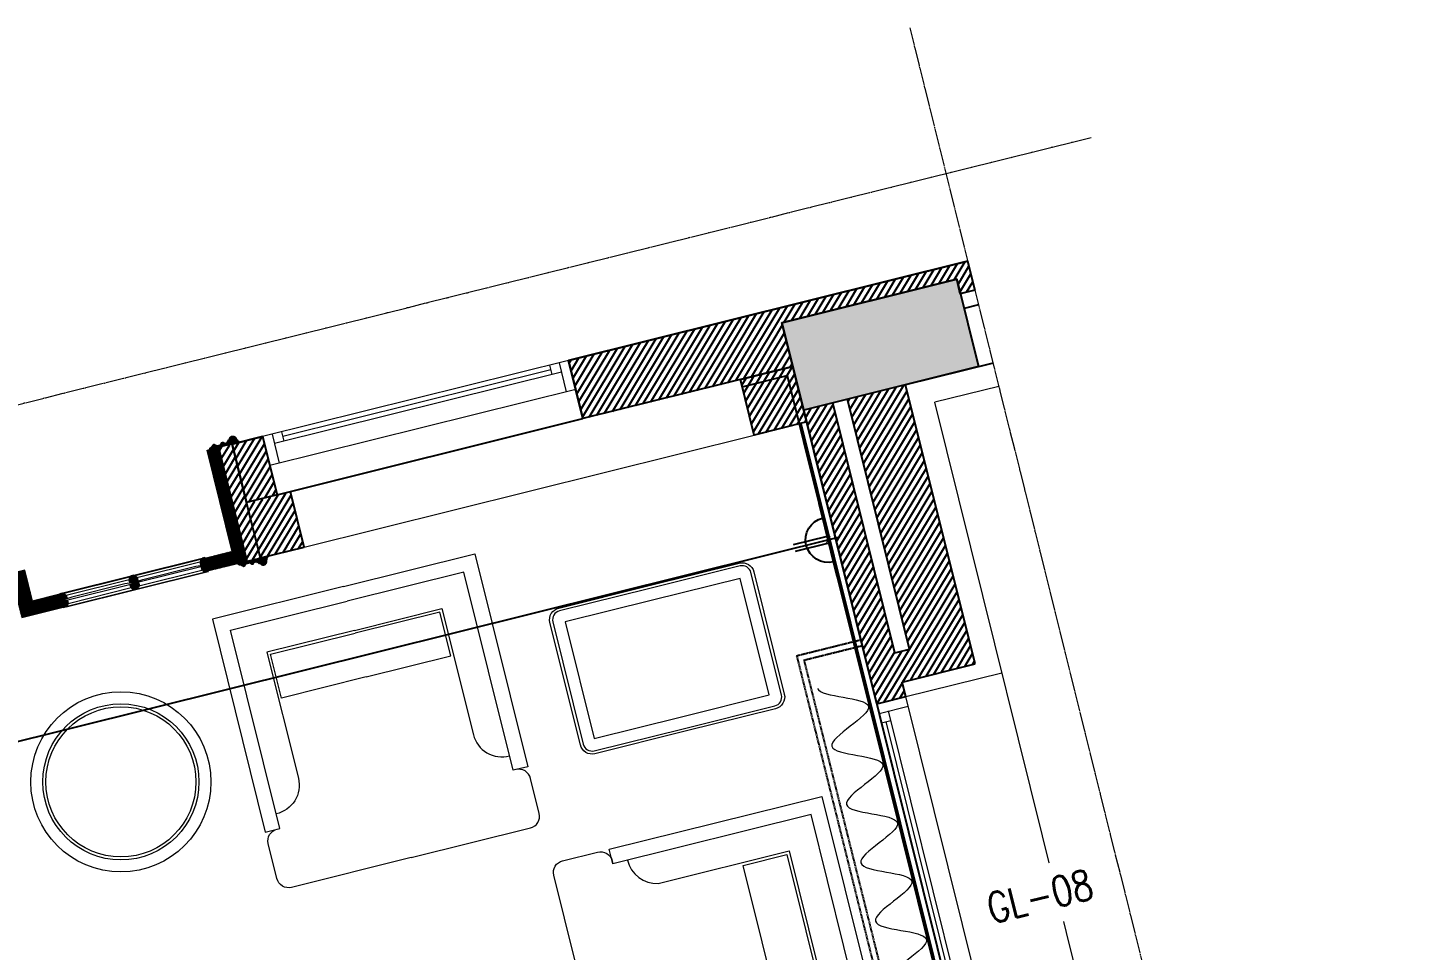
# Model space of a CAD drawing. Header units: inches. Extents: x 122939 to 389145, y 29603 to 574065.
# Drawn here: x 384149 to 388780, y 507090 to 510160 of the extents above; entities that cross this region are included whole.
import ezdxf
from ezdxf.enums import TextEntityAlignment as Align

# ---------------------------------------------------------------- set-up
doc = ezdxf.new("R2010")
doc.units = ezdxf.units.IN
doc.header["$MEASUREMENT"] = 0
doc.set_wipeout_variables(frame=1)
doc.linetypes.add('HIDDEN', pattern=[0.375, 0.25, -0.125])
doc.linetypes.add('PHANTOM-Z', pattern=[69.2, 60, -1.4, 2.5, -1.4, 2.5, -1.4])
for name, color, linetype, lineweight in [('a-cut', 30, 'PHANTOM-Z', 18), ('A-Dim-ID', 9, 'Continuous', 20), ('A-GLAZ', 134, 'Continuous', 18), ('A-GLAZ-IDEN', 3, 'Continuous', 18), ('A-WALL-TILE', 8, 'Continuous', 9), ('CQ Furniture', 190, 'Continuous', 0), ('GRC', 41, 'Continuous', 0), ('GRC Hatch', 253, 'Continuous', 0)]:
    doc.layers.add(name, color=color, linetype=linetype, lineweight=lineweight)
for name, color, linetype in [('A-DIM', 9, 'Continuous'), ('A-Plaster', 2, 'Continuous'), ('A-WALL', 7, 'Continuous'), ('column', 3, 'Continuous'), ('CQ Wall hatch_CHB', 8, 'Continuous'), ('DETAIL', 1, 'Continuous'), ('ELECTRICAL', 10, 'Continuous'), ('Layer7', 8, 'Continuous')]:
    doc.layers.add(name, color=color, linetype=linetype)
doc.styles.add('ST9', font='romans.shx', dxfattribs={"width": 0.8})
doc.styles.add('TXT2', font='romans.shx', dxfattribs={"width": 0.9})
doc.dimstyles.new('DIM-20', dxfattribs={"dimscale": 1000, "dimtxt": 0.044, "dimasz": 0.035, "dimexe": 0.022, "dimexo": 0.022, "dimgap": 0.022, "dimtad": 1, "dimdec": 0, "dimzin": 0, "dimdsep": 46, "dimtxsty": 'ST9', "dimblk1": 'ARCHTICK', "dimblk2": 'ARCHTICK', "dimsah": 1, "dimcen": 0.088, "dimdle": 0.04, "dimclrd": 256, "dimclre": 256, "dimclrt": 3, "dimadec": 0, "dimazin": 0, "dimtfac": 1, "dimtdec": 0, "dimtix": 1, "dimtofl": 0, "dimtmove": 1, "dimatfit": 3, "dimldrblk": 'CLOSED', "dimfxl": 1, "dimtolj": 1, "dimtzin": 0, "dimarcsym": 0})
pattern_1 = [(225, (-40481.279, -100842.32), (13.258252, -13.258252), [])]
pattern_2 = [(135, (-4101.4994, -5827.568), (-1.76776695, -1.76776695), [])]
pattern_3 = [(135, (-3108.8667, -5827.568), (-1.76776695, -1.76776695), [])]

# ---------------------------------------------------------------- blocks, each defined once
blk = doc.blocks.new('_ARCHTICK')
at = {"color": 0, "linetype": 'ByBlock', "const_width": 0.15}
blk.add_lwpolyline([(-0.5, -0.5), (0.5, 0.5)], dxfattribs=at)
blk = doc.blocks.new('*D145')
at = {"layer": 'A-Dim-ID', "lineweight": -2, "transparency": 16777216}
for p, q in [((379740.7, 506695.8), (386853.9, 508465.5)), ((386808.9, 508480.6), (386820.4, 508434.5)), ((379773.4, 506730.1), (379784.9, 506684.1))]:
    blk.add_line(p, q, dxfattribs=at)
at = {"layer": 'Defpoints', "color": 0, "transparency": 16777216}
for p in [(386803.6, 508501.9, 0), (386815.1, 508455.9), (379768.1, 506751.5)]:
    blk.add_point(p, dxfattribs=at)
at = {"layer": 'A-Dim-ID', "lineweight": -2, "transparency": 16777216, "xscale": 20, "yscale": 20, "zscale": 20}
for p, rotation in [((386815.1, 508455.9), 13.9714232829857), ((379779.6, 506705.4), 193.9714232829857)]:
    blk.add_blockref('_ARCHTICK', p, dxfattribs=dict(at, rotation=rotation))
at = {"layer": 'A-Dim-ID', "color": 3, "transparency": 16777216, "insert": (383287.2, 507621.4), "char_height": 40, "attachment_point": 5, "rotation": 13.9714, "style": 'ST9'}
blk.add_mtext('\\A1;7250', dxfattribs=at)
blk = doc.blocks.new('_CLOSED')
at = {"color": 0, "linetype": 'ByBlock'}
for p, q in [((-1, 0.17), (0, 0)), ((-1, 0.17), (-1, -0.17)), ((0, 0), (-1, -0.17)), ((0, 0), (-1, 0))]:
    blk.add_line(p, q, dxfattribs=at)
blk = doc.blocks.new('baker dauphine')
at = {"ltscale": 1000}
blk.add_lwpolyline([(129185, 544790), (128280, 544790), (128280, 544110), (128230, 544110), (128230, 544840), (129185, 544840), (130140, 544840), (130140, 544110), (130090, 544110), (130090, 544790)], close=True, dxfattribs=at)
for points in [[(129185, 544690), (129185, 543950, -0.414214), (129145, 543910), (128270, 543910, -0.414214), (128230, 543950), (128230, 544070, -0.414214), (128270, 544110), (128280, 544110)], [(128280, 544160, 0.361318), (128380, 544241.1), (128380, 544690), (129990, 544690), (129990, 544241.1, 0.361318), (130090, 544160)], [(129185, 544690), (129185, 543950, 0.414214), (129225, 543910), (130100, 543910, 0.414214), (130140, 543950), (130140, 544070, 0.414214), (130100, 544110), (130090, 544110)]]:
    blk.add_lwpolyline(points, format="xyb", dxfattribs=at)
for points in [[(128390, 544680), (129180, 544680), (129180, 544530), (128390, 544530), (128390, 544680)], [(129980, 544680), (129190, 544680), (129190, 544530), (129980, 544530), (129980, 544680)]]:
    blk.add_lwpolyline(points, dxfattribs=at)
blk = doc.blocks.new('side table 70x50')
at = {"ltscale": 5}
blk.add_lwpolyline([(52363.9, -65561.7), (52053.9, -65561.7, -0.414214), (52013.9, -65521.7), (52013.9, -65101.7, -0.414214), (52053.9, -65061.7), (52363.9, -65061.7), (52673.9, -65061.7, -0.414214), (52713.9, -65101.7), (52713.9, -65521.7, -0.414214), (52673.9, -65561.7)], format="xyb", close=True, dxfattribs=at)
at = {"lineweight": 0, "ltscale": 5}
blk.add_lwpolyline([(52363.9, -65551.7), (52673.9, -65551.7, 0.414214), (52703.9, -65521.7), (52703.9, -65101.7, 0.414214), (52673.9, -65071.7), (52363.9, -65071.7), (52053.9, -65071.7, 0.414214), (52023.9, -65101.7), (52023.9, -65521.7, 0.414214), (52053.9, -65551.7)], format="xyb", close=True, dxfattribs=at)
blk.add_lwpolyline([(52363.9, -65511.7), (52663.9, -65511.7), (52663.9, -65111.7), (52363.9, -65111.7), (52063.9, -65111.7), (52063.9, -65511.7)], close=True, dxfattribs=at)
blk = doc.blocks.new('baker dauphine 1 seat')
at = {"lineweight": 0, "ltscale": 1000}
for points in [[(28632.7, 14588.6), (28632.7, 14998.5, -0.414214), (28672.7, 15038.6), (28792.7, 15038.6, -0.414214), (28832.7, 14998.6), (28832.7, 14989.1)], [(29412.5, 14588.6), (29412.5, 14888.9), (28979.6, 14888.9, -0.419743), (28882.7, 14988.7)], [(28632.7, 14588.6), (28632.7, 14178.6, 0.414214), (28672.7, 14138.6), (28792.7, 14138.6, 0.414214), (28832.7, 14178.5), (28832.7, 14188.1)], [(29412.5, 14588.6), (29412.5, 14288.2), (28979.6, 14288.2, 0.419743), (28882.7, 14188.5)]]:
    blk.add_lwpolyline(points, format="xyb", dxfattribs=at)
for points in [[(29562.7, 14588.6), (29562.7, 15039.1), (28832.7, 15039.1), (28832.7, 14989.1), (29512.7, 14989.1), (29512.7, 14588.6)], [(29252.7, 14588.6), (29252.7, 14879.2), (29402.7, 14879.2)], [(29402.7, 14879), (29402.7, 14588.6)], [(29562.7, 14588.6), (29562.7, 14138.1), (28832.7, 14138.1), (28832.7, 14188.1), (29512.7, 14188.1), (29512.7, 14588.6)], [(29252.7, 14588.6), (29252.7, 14298), (29402.7, 14298)], [(29402.7, 14298.2), (29402.7, 14588.6)]]:
    blk.add_lwpolyline(points, dxfattribs=at)
blk = doc.blocks.new('furn0001')
at = {"layer": 'CQ Furniture'}
for radius in [300, 260, 250]:
    blk.add_circle((4769.5, -776.9, 0), radius, dxfattribs=at)
at = {"layer": 'CQ Furniture', "color": 1, "xscale": -0.9999999999999999, "rotation": 270.0004232829859}
blk.add_blockref('baker dauphine 1 seat', (-8942.2, -29887.8, 0), dxfattribs=at)
at = {"layer": 'CQ Furniture', "color": 1}
for name, p, rotation in [('side table 70x50', (58998.6, -66128.5, 0), 180.0004232829851), ('baker dauphine', (-537743, 127153.1, 0), 269.9673373371223)]:
    blk.add_blockref(name, p, dxfattribs=dict(at, rotation=rotation))
blk = doc.blocks.new('TAG-WIN')
at = {"color": 1}
blk.add_wipeout([(-3.341, 0), (3.341, 0), (4.504, 2.013), (3.341, 4), (-3.341, 4), (-4.496, 2)], dxfattribs=at)
at = {"color": 2, "style": 'TXT2', "width": 0.8}
blk.add_attdef('AW01', text='', height=2, dxfattribs=at).set_placement((0, 2), align=Align.MIDDLE)
blk = doc.blocks.new('A$C419e398c')
at = {"lineweight": 0}
h = blk.add_hatch(dxfattribs=at)
h.set_pattern_fill('ANSI31', color=8, scale=20)
h.set_pattern_definition([(45, (-4103.5846, -5827.568), (-1.76776695, 1.76776695), [])])
h.paths.add_polyline_path([(2917.9, 380.3), (2915.9, 380.3, -0.414214), (2907.9, 372.3), (2907.9, 370.3), (2897.9, 370.3), (2897.9, 418.3), (2907.9, 418.3), (2907.9, 391.3), (2917.9, 391.3)])
h = blk.add_hatch(dxfattribs=at)
h.set_pattern_fill('ANSI31', color=8, scale=20)
h.set_pattern_definition([(45, (-3108.8667, -5827.568), (-1.76776695, 1.76776695), [])])
edge = h.paths.add_edge_path()
edge.add_line((3142.4, 418.3), (3142.4, 391.3))
edge.add_line((3142.4, 391.3), (3132.4, 391.3))
edge.add_line((3132.4, 391.3), (3132.4, 380.3))
edge.add_line((3132.4, 380.3), (3134.4, 380.3))
edge.add_arc((3142.4, 380.3), 8, 179.9999, 269.9999)
edge.add_line((3142.4, 372.3), (3142.4, 370.3))
edge.add_line((3142.4, 370.3), (3152.4, 370.3))
edge.add_line((3152.4, 370.3), (3152.4, 372.3))
edge.add_arc((3152.4, 380.3), 8, 269.9999, 359.9999)
edge.add_line((3160.4, 380.3), (3162.4, 380.3))
edge.add_line((3162.4, 380.3), (3162.4, 391.3))
edge.add_line((3162.4, 391.3), (3152.4, 391.3))
edge.add_line((3152.4, 391.3), (3152.4, 418.3))
edge.add_line((3152.4, 418.3), (3142.4, 418.3))
h = blk.add_hatch(dxfattribs=at)
h.set_pattern_fill('ANSI31', color=8, scale=20)
h.set_pattern_definition([(45, (-3359.5162, -5827.568), (-1.76776695, 1.76776695), [])])
h.paths.add_polyline_path([(3376.7, 380.3), (3378.7, 380.3, 0.414214), (3386.7, 372.3), (3386.7, 370.3), (3396.7, 370.3), (3396.7, 418.3), (3386.7, 418.3), (3386.7, 391.3), (3376.7, 391.3)])
h = blk.add_hatch(dxfattribs=at)
h.set_pattern_fill('ANSI31', color=8, scale=20, angle=90)
h.set_pattern_definition(pattern_2)
edge = h.paths.add_edge_path()
edge.add_line((3500, 421.1), (3500, 416.3))
edge.add_line((3500, 416.3), (3600, 416.3))
edge.add_line((3600, 416.3), (3600, 420.9))
edge.add_line((3600, 420.9), (3599.9, 420.9))
edge.add_line((3599.9, 420.9), (3599.8, 420.9))
edge.add_line((3599.8, 420.9), (3599.7, 420.9))
edge.add_line((3599.7, 420.9), (3599.6, 420.9))
edge.add_line((3599.6, 420.9), (3599.5, 420.9))
edge.add_line((3599.5, 420.9), (3599.4, 420.9))
edge.add_line((3599.4, 420.9), (3599.3, 421))
edge.add_line((3599.3, 421), (3599.2, 421))
edge.add_line((3599.2, 421), (3599.1, 421))
edge.add_line((3599.1, 421), (3598.9, 421.1))
edge.add_line((3598.9, 421.1), (3598.8, 421.1))
edge.add_line((3598.8, 421.1), (3598.7, 421.2))
edge.add_line((3598.7, 421.2), (3598.6, 421.2))
edge.add_line((3598.6, 421.2), (3598.5, 421.3))
edge.add_line((3598.5, 421.3), (3598.4, 421.3))
edge.add_line((3598.4, 421.3), (3598.3, 421.4))
edge.add_line((3598.3, 421.4), (3598.2, 421.4))
edge.add_line((3598.2, 421.4), (3598.1, 421.5))
edge.add_line((3598.1, 421.5), (3598.1, 421.6))
edge.add_line((3598.1, 421.6), (3598, 421.7))
edge.add_line((3598, 421.7), (3597.9, 421.7))
edge.add_line((3597.9, 421.7), (3597.8, 421.8))
edge.add_line((3597.8, 421.8), (3597.7, 421.9))
edge.add_line((3597.7, 421.9), (3597.6, 422))
edge.add_line((3597.6, 422), (3597.5, 422.1))
edge.add_line((3597.5, 422.1), (3597.4, 422.2))
edge.add_line((3597.4, 422.2), (3597.3, 422.3))
edge.add_line((3597.3, 422.3), (3597.2, 422.4))
edge.add_line((3597.2, 422.4), (3597.2, 422.5))
edge.add_line((3597.2, 422.5), (3597.1, 422.6))
edge.add_line((3597.1, 422.6), (3597, 422.7))
edge.add_line((3597, 422.7), (3596.9, 422.8))
edge.add_line((3596.9, 422.8), (3596.9, 422.9))
edge.add_line((3596.9, 422.9), (3596.8, 423))
edge.add_line((3596.8, 423), (3596.7, 423.1))
edge.add_line((3596.7, 423.1), (3596.6, 423.3))
edge.add_line((3596.6, 423.3), (3596.6, 423.4))
edge.add_line((3596.6, 423.4), (3596.5, 423.5))
edge.add_line((3596.5, 423.5), (3596.5, 423.7))
edge.add_line((3596.5, 423.7), (3596.4, 423.8))
edge.add_line((3596.4, 423.8), (3596.3, 423.9))
edge.add_line((3596.3, 423.9), (3596.3, 424.1))
edge.add_line((3596.3, 424.1), (3596.2, 424.2))
edge.add_line((3596.2, 424.2), (3596.2, 424.3))
edge.add_line((3596.2, 424.3), (3596.1, 424.5))
edge.add_line((3596.1, 424.5), (3596.1, 424.6))
edge.add_line((3596.1, 424.6), (3596, 424.8))
edge.add_line((3596, 424.8), (3596, 424.9))
edge.add_line((3596, 424.9), (3596, 425.1))
edge.add_line((3596, 425.1), (3595.9, 425.2))
edge.add_line((3595.9, 425.2), (3595.9, 425.4))
edge.add_line((3595.9, 425.4), (3595.9, 425.5))
edge.add_line((3595.9, 425.5), (3595.8, 425.7))
edge.add_line((3595.8, 425.7), (3595.8, 425.8))
edge.add_line((3595.8, 425.8), (3595.8, 426))
edge.add_line((3595.8, 426), (3595.7, 426.1))
edge.add_line((3595.7, 426.1), (3595.7, 426.3))
edge.add_line((3595.7, 426.3), (3595.7, 426.5))
edge.add_line((3595.7, 426.5), (3595.7, 426.6))
edge.add_line((3595.7, 426.6), (3595.7, 426.8))
edge.add_line((3595.7, 426.8), (3595.7, 426.9))
edge.add_line((3595.7, 426.9), (3595.7, 427.1))
edge.add_line((3595.7, 427.1), (3595.7, 427.3))
edge.add_line((3595.7, 427.3), (3595.7, 427.4))
edge.add_line((3595.7, 427.4), (3593.3, 427.4))
edge.add_arc((3581.8, 430), 11.9, 347.2836, 526.0538)
edge.add_line((3570.2, 432.9), (3566.1, 432.9))
edge.add_arc((3555.4, 436), 11.2, 247.5451, 343.884, ccw=False)
edge.add_arc((3546, 425.1), 5.15, 6.0441, 173.9557)
edge.add_line((3540.9, 425.7), (3538.5, 425.7))
edge.add_line((3538.5, 425.7), (3538.5, 425.5))
edge.add_line((3538.5, 425.5), (3538.4, 425.3))
edge.add_line((3538.4, 425.3), (3538.4, 425))
edge.add_line((3538.4, 425), (3538.3, 424.8))
edge.add_line((3538.3, 424.8), (3538.2, 424.7))
edge.add_line((3538.2, 424.7), (3538.2, 424.5))
edge.add_line((3538.2, 424.5), (3538, 424.3))
edge.add_line((3538, 424.3), (3537.9, 424.1))
edge.add_line((3537.9, 424.1), (3537.8, 424))
edge.add_line((3537.8, 424), (3537.6, 423.8))
edge.add_line((3537.6, 423.8), (3537.5, 423.7))
edge.add_line((3537.5, 423.7), (3537.3, 423.6))
edge.add_line((3537.3, 423.6), (3537.1, 423.5))
edge.add_line((3537.1, 423.5), (3536.9, 423.4))
edge.add_line((3536.9, 423.4), (3536.7, 423.4))
edge.add_line((3536.7, 423.4), (3536.5, 423.3))
edge.add_line((3536.5, 423.3), (3536.3, 423.3))
edge.add_line((3536.3, 423.3), (3536.1, 423.3))
edge.add_line((3536.1, 423.3), (3526.1, 423.3))
edge.add_line((3526.1, 423.3), (3525.9, 423.3))
edge.add_line((3525.9, 423.3), (3525.7, 423.3))
edge.add_line((3525.7, 423.3), (3525.5, 423.4))
edge.add_line((3525.5, 423.4), (3525.3, 423.4))
edge.add_line((3525.3, 423.4), (3525.1, 423.5))
edge.add_line((3525.1, 423.5), (3524.9, 423.6))
edge.add_line((3524.9, 423.6), (3524.7, 423.7))
edge.add_line((3524.7, 423.7), (3524.6, 423.8))
edge.add_line((3524.6, 423.8), (3524.4, 424))
edge.add_line((3524.4, 424), (3524.3, 424.1))
edge.add_line((3524.3, 424.1), (3524.2, 424.3))
edge.add_line((3524.2, 424.3), (3524.1, 424.5))
edge.add_line((3524.1, 424.5), (3524, 424.7))
edge.add_line((3524, 424.7), (3523.9, 424.8))
edge.add_line((3523.9, 424.8), (3523.8, 425))
edge.add_line((3523.8, 425), (3523.8, 425.3))
edge.add_line((3523.8, 425.3), (3523.7, 425.5))
edge.add_line((3523.7, 425.5), (3523.7, 425.7))
edge.add_line((3523.7, 425.7), (3521.4, 425.7))
edge.add_line((3521.4, 425.7), (3521.3, 426))
edge.add_line((3521.3, 426), (3521.3, 426.3))
edge.add_line((3521.3, 426.3), (3521.2, 426.6))
edge.add_line((3521.2, 426.6), (3521.1, 426.9))
edge.add_line((3521.1, 426.9), (3521, 427.2))
edge.add_line((3521, 427.2), (3520.8, 427.5))
edge.add_line((3520.8, 427.5), (3520.7, 427.8))
edge.add_line((3520.7, 427.8), (3520.5, 428))
edge.add_line((3520.5, 428), (3520.3, 428.3))
edge.add_line((3520.3, 428.3), (3520, 428.6))
edge.add_line((3520, 428.6), (3519.8, 428.8))
edge.add_line((3519.8, 428.8), (3519.6, 429.1))
edge.add_line((3519.6, 429.1), (3519.3, 429.3))
edge.add_line((3519.3, 429.3), (3519, 429.5))
edge.add_line((3519, 429.5), (3518.7, 429.6))
edge.add_line((3518.7, 429.6), (3518.4, 429.8))
edge.add_line((3518.4, 429.8), (3518.1, 429.9))
edge.add_line((3518.1, 429.9), (3517.8, 430))
edge.add_line((3517.8, 430), (3517.5, 430.1))
edge.add_line((3517.5, 430.1), (3517.2, 430.2))
edge.add_line((3517.2, 430.2), (3516.8, 430.2))
edge.add_line((3516.8, 430.2), (3516.5, 430.3))
edge.add_line((3516.5, 430.3), (3516.2, 430.3))
edge.add_line((3516.2, 430.3), (3515.9, 430.3))
edge.add_line((3515.9, 430.3), (3515.6, 430.2))
edge.add_line((3515.6, 430.2), (3515.3, 430.2))
edge.add_line((3515.3, 430.2), (3515, 430.1))
edge.add_line((3515, 430.1), (3514.7, 430))
edge.add_line((3514.7, 430), (3514.4, 429.9))
edge.add_line((3514.4, 429.9), (3514.1, 429.8))
edge.add_line((3514.1, 429.8), (3513.8, 429.6))
edge.add_line((3513.8, 429.6), (3513.5, 429.5))
edge.add_line((3513.5, 429.5), (3513.2, 429.3))
edge.add_line((3513.2, 429.3), (3512.9, 429.1))
edge.add_line((3512.9, 429.1), (3512.7, 428.8))
edge.add_line((3512.7, 428.8), (3512.4, 428.6))
edge.add_line((3512.4, 428.6), (3512.2, 428.3))
edge.add_line((3512.2, 428.3), (3512, 428))
edge.add_line((3512, 428), (3511.8, 427.8))
edge.add_line((3511.8, 427.8), (3511.7, 427.5))
edge.add_line((3511.7, 427.5), (3511.5, 427.2))
edge.add_line((3511.5, 427.2), (3511.4, 426.9))
edge.add_line((3511.4, 426.9), (3511.3, 426.6))
edge.add_line((3511.3, 426.6), (3511.2, 426.3))
edge.add_line((3511.2, 426.3), (3511.2, 426))
edge.add_line((3511.2, 426), (3511.1, 425.7))
edge.add_line((3511.1, 425.7), (3508.7, 425.7))
edge.add_line((3508.7, 425.7), (3508.4, 425.2))
edge.add_line((3508.4, 425.2), (3508, 424.7))
edge.add_line((3508, 424.7), (3507.6, 424.3))
edge.add_line((3507.6, 424.3), (3507.2, 423.9))
edge.add_line((3507.2, 423.9), (3506.7, 423.5))
edge.add_line((3506.7, 423.5), (3506.2, 423.1))
edge.add_line((3506.2, 423.1), (3505.7, 422.8))
edge.add_line((3505.7, 422.8), (3505.2, 422.5))
edge.add_line((3505.2, 422.5), (3504.6, 422.2))
edge.add_line((3504.6, 422.2), (3504.1, 422))
edge.add_line((3504.1, 422), (3503.5, 421.7))
edge.add_line((3503.5, 421.7), (3502.9, 421.6))
edge.add_line((3502.9, 421.6), (3502.3, 421.4))
edge.add_line((3502.3, 421.4), (3501.8, 421.3))
edge.add_line((3501.8, 421.3), (3501.2, 421.2))
edge.add_line((3501.2, 421.2), (3500.6, 421.2))
edge.add_line((3500.6, 421.2), (3500, 421.1))
h = blk.add_hatch(dxfattribs=at)
h.set_pattern_fill('ANSI31', color=8, scale=20, angle=90)
h.set_pattern_definition(pattern_2)
h.paths.add_polyline_path([(2804.7, 372.3), (2804.7, 266.3), (2744.7, 266.3), (2744.7, 369.3), (2749.7, 369.3), (2749.7, 363.3), (2751.7, 363.3), (2751.7, 369.3), (2756.7, 369.3), (2756.7, 416.3), (2798, 416.3), (2798, 372.3)])
h = blk.add_hatch(dxfattribs=at)
h.set_pattern_fill('ANSI31', color=8, scale=20, angle=90)
h.set_pattern_definition(pattern_2)
h.paths.add_polyline_path([(2798, 416.3), (2898, 416.3), (2898, 372.3), (2798, 372.3)])
h = blk.add_hatch(dxfattribs=at)
h.set_pattern_fill('ANSI31', color=8, scale=20, angle=90)
h.set_pattern_definition([(135, (-4103.5846, -5827.568), (-1.76776695, -1.76776695), [])])
h.paths.add_polyline_path([(2917.9, 397.3), (2907.9, 397.3), (2907.9, 416.3, -0.414214), (2915.9, 408.3), (2917.9, 408.3)])
h = blk.add_hatch(dxfattribs=at)
h.set_pattern_fill('ANSI31', color=8, scale=20, angle=90)
h.set_pattern_definition(pattern_3)
edge = h.paths.add_edge_path()
edge.add_line((3142.4, 416.3), (3142.4, 397.3))
edge.add_line((3142.4, 397.3), (3132.4, 397.3))
edge.add_line((3132.4, 397.3), (3132.4, 408.3))
edge.add_line((3132.4, 408.3), (3134.4, 408.3))
edge.add_arc((3142.4, 408.3), 8, 89.9999, 179.9999, ccw=False)
h = blk.add_hatch(dxfattribs=at)
h.set_pattern_fill('ANSI31', color=8, scale=20, angle=90)
h.set_pattern_definition(pattern_3)
edge = h.paths.add_edge_path()
edge.add_line((3152.4, 416.3), (3152.4, 397.3))
edge.add_line((3152.4, 397.3), (3162.4, 397.3))
edge.add_line((3162.4, 397.3), (3162.4, 408.3))
edge.add_line((3162.4, 408.3), (3160.4, 408.3))
edge.add_arc((3152.4, 408.3), 8, 359.9999, 449.9999)
h = blk.add_hatch(dxfattribs=at)
h.set_pattern_fill('ANSI31', color=8, scale=20, angle=90)
h.set_pattern_definition([(135, (-3359.5162, -5827.568), (-1.76776695, -1.76776695), [])])
h.paths.add_polyline_path([(3376.7, 397.3), (3386.7, 397.3), (3386.7, 416.3, 0.414214), (3378.7, 408.3), (3376.7, 408.3)])
h = blk.add_hatch(dxfattribs=at)
h.set_pattern_fill('ANSI31', color=8, scale=20, angle=90)
h.set_pattern_definition(pattern_2)
h.paths.add_polyline_path([(3496.7, 416.3), (3396.7, 416.3), (3396.7, 372.3), (3496.7, 372.3)])
h = blk.add_hatch(dxfattribs=at)
h.set_pattern_fill('ANSI31', color=8, scale=20, angle=90)
h.set_pattern_definition(pattern_2)
h.paths.add_polyline_path([(3530, 416.3), (3496.7, 416.3), (3496.7, 372.3), (3490, 372.3), (3490, 25.6), (3530, 25.6)])
h = blk.add_hatch(dxfattribs=at)
h.set_pattern_fill('ANSI31', color=8, scale=20, angle=90)
h.set_pattern_definition([(135, (-4101.4994, -5586.887), (-1.76776695, -1.76776695), [])])
edge = h.paths.add_edge_path()
edge.add_line((3500, 20.8), (3500, 25.6))
edge.add_line((3500, 25.6), (3600, 25.6))
edge.add_line((3600, 25.6), (3600, 21))
edge.add_line((3600, 21), (3599.9, 21))
edge.add_line((3599.9, 21), (3599.8, 21))
edge.add_line((3599.8, 21), (3599.7, 21))
edge.add_line((3599.7, 21), (3599.6, 21))
edge.add_line((3599.6, 21), (3599.5, 21))
edge.add_line((3599.5, 21), (3599.4, 21))
edge.add_line((3599.4, 21), (3599.3, 20.9))
edge.add_line((3599.3, 20.9), (3599.2, 20.9))
edge.add_line((3599.2, 20.9), (3599, 20.9))
edge.add_line((3599, 20.9), (3598.9, 20.8))
edge.add_line((3598.9, 20.8), (3598.8, 20.8))
edge.add_line((3598.8, 20.8), (3598.7, 20.7))
edge.add_line((3598.7, 20.7), (3598.6, 20.7))
edge.add_line((3598.6, 20.7), (3598.5, 20.6))
edge.add_line((3598.5, 20.6), (3598.4, 20.6))
edge.add_line((3598.4, 20.6), (3598.3, 20.5))
edge.add_line((3598.3, 20.5), (3598.2, 20.5))
edge.add_line((3598.2, 20.5), (3598.1, 20.4))
edge.add_line((3598.1, 20.4), (3598, 20.3))
edge.add_line((3598, 20.3), (3598, 20.3))
edge.add_line((3598, 20.3), (3597.9, 20.2))
edge.add_line((3597.9, 20.2), (3597.8, 20.1))
edge.add_line((3597.8, 20.1), (3597.7, 20))
edge.add_line((3597.7, 20), (3597.6, 19.9))
edge.add_line((3597.6, 19.9), (3597.5, 19.8))
edge.add_line((3597.5, 19.8), (3597.4, 19.7))
edge.add_line((3597.4, 19.7), (3597.3, 19.6))
edge.add_line((3597.3, 19.6), (3597.2, 19.5))
edge.add_line((3597.2, 19.5), (3597.2, 19.4))
edge.add_line((3597.2, 19.4), (3597.1, 19.3))
edge.add_line((3597.1, 19.3), (3597, 19.2))
edge.add_line((3597, 19.2), (3596.9, 19.1))
edge.add_line((3596.9, 19.1), (3596.9, 19))
edge.add_line((3596.9, 19), (3596.8, 18.9))
edge.add_line((3596.8, 18.9), (3596.7, 18.8))
edge.add_line((3596.7, 18.8), (3596.6, 18.6))
edge.add_line((3596.6, 18.6), (3596.6, 18.5))
edge.add_line((3596.6, 18.5), (3596.5, 18.4))
edge.add_line((3596.5, 18.4), (3596.5, 18.3))
edge.add_line((3596.5, 18.3), (3596.4, 18.1))
edge.add_line((3596.4, 18.1), (3596.3, 18))
edge.add_line((3596.3, 18), (3596.3, 17.8))
edge.add_line((3596.3, 17.8), (3596.2, 17.7))
edge.add_line((3596.2, 17.7), (3596.2, 17.6))
edge.add_line((3596.2, 17.6), (3596.1, 17.4))
edge.add_line((3596.1, 17.4), (3596.1, 17.3))
edge.add_line((3596.1, 17.3), (3596, 17.1))
edge.add_line((3596, 17.1), (3596, 17))
edge.add_line((3596, 17), (3596, 16.8))
edge.add_line((3596, 16.8), (3595.9, 16.7))
edge.add_line((3595.9, 16.7), (3595.9, 16.5))
edge.add_line((3595.9, 16.5), (3595.8, 16.4))
edge.add_line((3595.8, 16.4), (3595.8, 16.2))
edge.add_line((3595.8, 16.2), (3595.8, 16.1))
edge.add_line((3595.8, 16.1), (3595.8, 15.9))
edge.add_line((3595.8, 15.9), (3595.7, 15.8))
edge.add_line((3595.7, 15.8), (3595.7, 15.6))
edge.add_line((3595.7, 15.6), (3595.7, 15.4))
edge.add_line((3595.7, 15.4), (3595.7, 15.3))
edge.add_line((3595.7, 15.3), (3595.7, 15.1))
edge.add_line((3595.7, 15.1), (3595.7, 15))
edge.add_line((3595.7, 15), (3595.7, 14.8))
edge.add_line((3595.7, 14.8), (3595.7, 14.7))
edge.add_line((3595.7, 14.7), (3595.7, 14.5))
edge.add_line((3595.7, 14.5), (3593.3, 14.5))
edge.add_arc((3581.8, 11.9), 11.9, -166.054, 12.7162, ccw=False)
edge.add_line((3570.2, 9), (3566.1, 9))
edge.add_arc((3555.4, 5.9), 11.2, 16.1158, 112.4547)
edge.add_arc((3546, 16.8), 5.15, 186.0441, 353.9557, ccw=False)
edge.add_line((3540.8, 16.2), (3538.5, 16.2))
edge.add_line((3538.5, 16.2), (3538.5, 16.4))
edge.add_line((3538.5, 16.4), (3538.4, 16.7))
edge.add_line((3538.4, 16.7), (3538.4, 16.9))
edge.add_line((3538.4, 16.9), (3538.3, 17.1))
edge.add_line((3538.3, 17.1), (3538.2, 17.3))
edge.add_line((3538.2, 17.3), (3538.2, 17.4))
edge.add_line((3538.2, 17.4), (3538, 17.6))
edge.add_line((3538, 17.6), (3537.9, 17.8))
edge.add_line((3537.9, 17.8), (3537.8, 17.9))
edge.add_line((3537.8, 17.9), (3537.6, 18.1))
edge.add_line((3537.6, 18.1), (3537.5, 18.2))
edge.add_line((3537.5, 18.2), (3537.3, 18.3))
edge.add_line((3537.3, 18.3), (3537.1, 18.4))
edge.add_line((3537.1, 18.4), (3536.9, 18.5))
edge.add_line((3536.9, 18.5), (3536.7, 18.5))
edge.add_line((3536.7, 18.5), (3536.5, 18.6))
edge.add_line((3536.5, 18.6), (3536.3, 18.6))
edge.add_line((3536.3, 18.6), (3536.1, 18.6))
edge.add_line((3536.1, 18.6), (3526.1, 18.6))
edge.add_line((3526.1, 18.6), (3525.9, 18.6))
edge.add_line((3525.9, 18.6), (3525.7, 18.6))
edge.add_line((3525.7, 18.6), (3525.5, 18.5))
edge.add_line((3525.5, 18.5), (3525.3, 18.5))
edge.add_line((3525.3, 18.5), (3525.1, 18.4))
edge.add_line((3525.1, 18.4), (3524.9, 18.3))
edge.add_line((3524.9, 18.3), (3524.7, 18.2))
edge.add_line((3524.7, 18.2), (3524.6, 18.1))
edge.add_line((3524.6, 18.1), (3524.4, 17.9))
edge.add_line((3524.4, 17.9), (3524.3, 17.8))
edge.add_line((3524.3, 17.8), (3524.2, 17.6))
edge.add_line((3524.2, 17.6), (3524.1, 17.4))
edge.add_line((3524.1, 17.4), (3524, 17.3))
edge.add_line((3524, 17.3), (3523.9, 17.1))
edge.add_line((3523.9, 17.1), (3523.8, 16.9))
edge.add_line((3523.8, 16.9), (3523.8, 16.7))
edge.add_line((3523.8, 16.7), (3523.7, 16.4))
edge.add_line((3523.7, 16.4), (3523.7, 16.2))
edge.add_line((3523.7, 16.2), (3521.4, 16.2))
edge.add_line((3521.4, 16.2), (3521.3, 15.9))
edge.add_line((3521.3, 15.9), (3521.3, 15.6))
edge.add_line((3521.3, 15.6), (3521.2, 15.3))
edge.add_line((3521.2, 15.3), (3521.1, 15))
edge.add_line((3521.1, 15), (3521, 14.7))
edge.add_line((3521, 14.7), (3520.8, 14.4))
edge.add_line((3520.8, 14.4), (3520.7, 14.1))
edge.add_line((3520.7, 14.1), (3520.5, 13.9))
edge.add_line((3520.5, 13.9), (3520.3, 13.6))
edge.add_line((3520.3, 13.6), (3520, 13.3))
edge.add_line((3520, 13.3), (3519.8, 13.1))
edge.add_line((3519.8, 13.1), (3519.6, 12.8))
edge.add_line((3519.6, 12.8), (3519.3, 12.6))
edge.add_line((3519.3, 12.6), (3519, 12.4))
edge.add_line((3519, 12.4), (3518.7, 12.3))
edge.add_line((3518.7, 12.3), (3518.4, 12.1))
edge.add_line((3518.4, 12.1), (3518.1, 12))
edge.add_line((3518.1, 12), (3517.8, 11.9))
edge.add_line((3517.8, 11.9), (3517.5, 11.8))
edge.add_line((3517.5, 11.8), (3517.2, 11.7))
edge.add_line((3517.2, 11.7), (3516.8, 11.7))
edge.add_line((3516.8, 11.7), (3516.5, 11.6))
edge.add_line((3516.5, 11.6), (3516.2, 11.6))
edge.add_line((3516.2, 11.6), (3515.9, 11.6))
edge.add_line((3515.9, 11.6), (3515.6, 11.7))
edge.add_line((3515.6, 11.7), (3515.3, 11.7))
edge.add_line((3515.3, 11.7), (3515, 11.8))
edge.add_line((3515, 11.8), (3514.7, 11.9))
edge.add_line((3514.7, 11.9), (3514.4, 12))
edge.add_line((3514.4, 12), (3514.1, 12.1))
edge.add_line((3514.1, 12.1), (3513.8, 12.3))
edge.add_line((3513.8, 12.3), (3513.5, 12.4))
edge.add_line((3513.5, 12.4), (3513.2, 12.6))
edge.add_line((3513.2, 12.6), (3512.9, 12.8))
edge.add_line((3512.9, 12.8), (3512.7, 13.1))
edge.add_line((3512.7, 13.1), (3512.4, 13.3))
edge.add_line((3512.4, 13.3), (3512.2, 13.6))
edge.add_line((3512.2, 13.6), (3512, 13.9))
edge.add_line((3512, 13.9), (3511.8, 14.1))
edge.add_line((3511.8, 14.1), (3511.7, 14.4))
edge.add_line((3511.7, 14.4), (3511.5, 14.7))
edge.add_line((3511.5, 14.7), (3511.4, 15))
edge.add_line((3511.4, 15), (3511.3, 15.3))
edge.add_line((3511.3, 15.3), (3511.2, 15.6))
edge.add_line((3511.2, 15.6), (3511.1, 15.9))
edge.add_line((3511.1, 15.9), (3511.1, 16.2))
edge.add_line((3511.1, 16.2), (3508.7, 16.2))
edge.add_line((3508.7, 16.2), (3508.4, 16.7))
edge.add_line((3508.4, 16.7), (3508, 17.2))
edge.add_line((3508, 17.2), (3507.6, 17.6))
edge.add_line((3507.6, 17.6), (3507.2, 18))
edge.add_line((3507.2, 18), (3506.7, 18.4))
edge.add_line((3506.7, 18.4), (3506.2, 18.8))
edge.add_line((3506.2, 18.8), (3505.7, 19.1))
edge.add_line((3505.7, 19.1), (3505.2, 19.4))
edge.add_line((3505.2, 19.4), (3504.6, 19.7))
edge.add_line((3504.6, 19.7), (3504.1, 19.9))
edge.add_line((3504.1, 19.9), (3503.5, 20.2))
edge.add_line((3503.5, 20.2), (3502.9, 20.3))
edge.add_line((3502.9, 20.3), (3502.3, 20.5))
edge.add_line((3502.3, 20.5), (3501.8, 20.6))
edge.add_line((3501.8, 20.6), (3501.2, 20.7))
edge.add_line((3501.2, 20.7), (3500.6, 20.7))
edge.add_line((3500.6, 20.7), (3500, 20.8))
at = {"color": 8, "lineweight": 0}
for p, q in [((2908, 418.3, 0), (3386.7, 418.3, 0)), ((2908, 416.3, 0), (3142.4, 416.3, 0)), ((2908, 372.3, 0), (3142.4, 372.3, 0)), ((2918, 408.3, 0), (3134.4, 408.3, 0)), ((2918, 380.3, 0), (3134.4, 380.3, 0)), ((3152.4, 416.3, 0), (3386.7, 416.3, 0)), ((3152.4, 372.3, 0), (3386.7, 372.3, 0)), ((3160.4, 408.3, 0), (3376.7, 408.3, 0)), ((3160.4, 380.3, 0), (3376.7, 380.3, 0)), ((2904.5, 370.3, 0), (3386.7, 370.3, 0))]:
    blk.add_line(p, q, dxfattribs=at)
at = {"color": 0, "lineweight": -2}
blk.add_line((3141, 407.8, 0), (3141, 407.8, 0), dxfattribs=at)
at = {"color": 0, "lineweight": -2, "elevation": 0}
for points in [[(2908, 418.3), (2898, 418.3), (2898, 370.3), (2908, 370.3), (2908, 372.3, 0.414214), (2916, 380.3), (2918, 380.3), (2918, 391.3), (2908, 391.3), (2908, 418.3)], [(3386.7, 418.3), (3396.7, 418.3), (3396.7, 370.3), (3386.7, 370.3), (3386.7, 372.3, -0.414214), (3378.7, 380.3), (3376.7, 380.3), (3376.7, 391.3), (3386.7, 391.3), (3386.7, 418.3)], [(2908, 416.3), (2908, 397.3), (2918, 397.3), (2918, 408.3), (2916, 408.3, 0.414214), (2908, 416.3, -1)], [(3142.4, 416.3), (3142.4, 397.3), (3132.4, 397.3), (3132.4, 408.3), (3134.4, 408.3, -0.414214), (3142.4, 416.3, 1)], [(3152.4, 416.3), (3152.4, 397.3), (3162.4, 397.3), (3162.4, 408.3), (3160.4, 408.3, 0.414214), (3152.4, 416.3, -1)], [(3386.7, 416.3), (3386.7, 397.3), (3376.7, 397.3), (3376.7, 408.3), (3378.7, 408.3, -0.414214), (3386.7, 416.3, 1)]]:
    blk.add_lwpolyline(points, format="xyb", dxfattribs=at)
blk.add_lwpolyline([(3152.4, 418.3), (3152.4, 391.3), (3162.4, 391.3), (3162.4, 380.3), (3160.4, 380.3, -0.414214), (3152.4, 372.3), (3152.4, 370.3), (3142.4, 370.3), (3142.4, 372.3, -0.414214), (3134.4, 380.3), (3132.4, 380.3), (3132.4, 391.3), (3142.4, 391.3), (3142.4, 418.3)], format="xyb", close=True, dxfattribs=at)
blk.add_lwpolyline([(2804.7, 372.3), (2804.7, 266.3), (2744.7, 266.3), (2744.7, 369.3), (2749.7, 369.3), (2749.7, 363.3), (2751.7, 363.3), (2751.7, 369.3), (2756.7, 369.3), (2756.7, 416.3), (2798, 416.3), (2798, 372.3)], close=True, dxfattribs=at)
for points in [[(2798, 416.3), (2898, 416.3), (2898, 372.3), (2798, 372.3), (2798, 416.3)], [(3496.7, 416.3), (3396.7, 416.3), (3396.7, 372.3), (3496.7, 372.3), (3496.7, 416.3)], [(3530, 416.3), (3496.7, 416.3), (3496.7, 372.3), (3490, 372.3), (3490, 25.6), (3530, 25.6), (3530, 416.3)]]:
    blk.add_lwpolyline(points, dxfattribs=at)
at = {"color": 0, "elevation": 0}
for points in [[(2934.3, 391.1), (2910, 393.1), (2910, 397.1), (3140.4, 397.1), (3140.4, 393.1), (3116.1, 391.1)], [(3360.5, 391.1), (3384.7, 393.1), (3384.7, 397.1), (3154.4, 397.1), (3154.4, 393.1), (3178.6, 391.1)]]:
    blk.add_lwpolyline(points, close=True, dxfattribs=at)
at = {"color": 0, "lineweight": -2}
for points in [[(3593.3, 427.4, 0), (3594.3, 431.5, 0), (3592.5, 438, 0), (3586.5, 441.1, 0), (3584.5, 441.6, 0), (3577.8, 443.2, 0), (3571.9, 439.6, 0), (3570.2, 432.9, 0), (3568.9, 432.9, 0), (3567.5, 432.9, 0), (3566.1, 432.9, 0), (3565.2, 429.8, 0), (3563.1, 427.3, 0), (3560.2, 425.9, 0), (3557.3, 424.5, 0), (3554.1, 424.4, 0), (3551.1, 425.7, 0), (3550.8, 428.4, 0), (3548.7, 430.3, 0), (3546, 430.3, 0), (3543.2, 430.3, 0), (3541.1, 428.4, 0), (3540.8, 425.7, 0), (3540.1, 425.7, 0), (3539.3, 425.7, 0), (3538.5, 425.7, 0), (3538.5, 425, 0), (3538.2, 424.4, 0), (3537.8, 424, 0), (3537.3, 423.5, 0), (3536.7, 423.3, 0), (3536.1, 423.3, 0), (3532.8, 423.3, 0), (3529.4, 423.3, 0), (3526.1, 423.3, 0), (3525.5, 423.3, 0), (3524.9, 423.5, 0), (3524.4, 424, 0), (3524, 424.4, 0), (3523.7, 425, 0), (3523.7, 425.7, 0), (3522.9, 425.7, 0), (3522.2, 425.7, 0), (3521.4, 425.7, 0), (3521.1, 428.4, 0), (3519, 430.3, 0), (3516.2, 430.3, 0), (3513.5, 430.3, 0), (3511.4, 428.4, 0), (3511.1, 425.7, 0), (3510.3, 425.7, 0), (3509.5, 425.7, 0), (3508.7, 425.7, 0), (3506.7, 422.8, 0), (3503.5, 421.1, 0), (3500, 421.1, 0), (3500, 419.5, 0), (3500, 417.9, 0), (3500, 416.3, 0), (3533.3, 416.3, 0), (3566.7, 416.3, 0), (3600, 416.3, 0), (3600, 417.8, 0), (3600, 419.3, 0), (3600, 420.9, 0), (3597.5, 420.9, 0), (3595.7, 423.6, 0), (3595.7, 427.4, 0), (3594.9, 427.4, 0), (3594.1, 427.4, 0), (3593.3, 427.4, 0)], [(3593.3, 14.5, 0), (3594.3, 10.4, 0), (3592.5, 3.9, 0), (3586.5, 0.8, 0), (3584.5, 0.3, 0), (3577.8, -1.3, 0), (3571.9, 2.3, 0), (3570.2, 9, 0), (3568.9, 9, 0), (3567.5, 9, 0), (3566.1, 9, 0), (3565.2, 12.1, 0), (3563.1, 14.6, 0), (3560.2, 16, 0), (3557.3, 17.4, 0), (3554.1, 17.5, 0), (3551.1, 16.2, 0), (3550.8, 13.5, 0), (3548.7, 11.6, 0), (3546, 11.6, 0), (3543.2, 11.6, 0), (3541.1, 13.5, 0), (3540.8, 16.2, 0), (3540.1, 16.2, 0), (3539.3, 16.2, 0), (3538.5, 16.2, 0), (3538.5, 16.9, 0), (3538.2, 17.5, 0), (3537.8, 17.9, 0), (3537.3, 18.4, 0), (3536.7, 18.6, 0), (3536.1, 18.6, 0), (3532.8, 18.6, 0), (3529.4, 18.6, 0), (3526.1, 18.6, 0), (3525.5, 18.6, 0), (3524.9, 18.4, 0), (3524.4, 17.9, 0), (3524, 17.5, 0), (3523.7, 16.9, 0), (3523.7, 16.2, 0), (3522.9, 16.2, 0), (3522.2, 16.2, 0), (3521.4, 16.2, 0), (3521.1, 13.5, 0), (3519, 11.6, 0), (3516.2, 11.6, 0), (3513.5, 11.6, 0), (3511.4, 13.5, 0), (3511.1, 16.2, 0), (3510.3, 16.2, 0), (3509.5, 16.2, 0), (3508.7, 16.2, 0), (3506.7, 19.1, 0), (3503.5, 20.8, 0), (3500, 20.8, 0), (3500, 22.4, 0), (3500, 24, 0), (3500, 25.6, 0), (3533.3, 25.6, 0), (3566.7, 25.6, 0), (3600, 25.6, 0), (3600, 24.1, 0), (3600, 22.6, 0), (3600, 21, 0), (3597.5, 21, 0), (3595.7, 18.3, 0), (3595.7, 14.5, 0), (3594.9, 14.5, 0), (3594.1, 14.5, 0), (3593.3, 14.5, 0)]]:
    blk.add_rational_spline(points, [1, 0.873715131819, 0.807260537943, 0.933545406124, 1, 0.807260537943, 0.807260537943, 1, 1, 1, 1, 0.941962002808, 0.941962002808, 1, 0.941962002808, 0.941962002808, 1, 0.828935297383, 0.828935297383, 1, 0.828935297383, 0.828935297383, 1, 1, 1, 1, 0.949253021629, 0.949253021629, 1, 0.949253021629, 0.949253021629, 1, 1, 1, 1, 0.949253021629, 0.949253021629, 1, 0.949253021629, 0.949253021629, 1, 1, 1, 1, 0.828935297383, 0.828935297383, 1, 0.828935297383, 0.828935297383, 1, 1, 1, 1, 0.925454229704, 0.925454229704, 1, 1, 1, 1, 1, 1, 1, 1, 1, 1, 0.804737854124, 0.804737854124, 1, 1, 1, 1], degree=3, knots=[0, 0, 0, 0, 1.02217, 1.560065, 1.560065, 1.560065, 3.120129, 3.120129, 3.120129, 7.226599, 7.226599, 7.226599, 8.067314, 8.067314, 8.067314, 8.90803, 8.90803, 8.90803, 10.373334, 10.373334, 10.373334, 11.838639, 11.838639, 11.838639, 12.838639, 12.838639, 12.838639, 13.624038, 13.624038, 13.624038, 14.409436, 14.409436, 14.409436, 15.409436, 15.409436, 15.409436, 16.194834, 16.194834, 16.194834, 16.980232, 16.980232, 16.980232, 17.980232, 17.980232, 17.980232, 19.445537, 19.445537, 19.445537, 20.910842, 20.910842, 20.910842, 21.910842, 21.910842, 21.910842, 22.865691, 22.865691, 22.865691, 23.865691, 23.865691, 23.865691, 24.865691, 24.865691, 24.865691, 25.865691, 25.865691, 25.865691, 27.436487, 27.436487, 27.436487, 28.436487, 28.436487, 28.436487, 28.436487], dxfattribs=at)
blk = doc.blocks.new('floor plan')
at = {"layer": 'CQ Wall hatch_CHB'}
h = blk.add_hatch(dxfattribs=at)
h.set_pattern_fill('ANSI31', color=8, scale=150, angle=166.0286)
h.set_pattern_definition([(225, (-96401.159, -17863.648), (13.258252, -13.258252), [])])
h.paths.add_polyline_path([(-1761.9, -177.9), (-1806.4, -177.9), (-1806.4, -568.6), (-1761.9, -568.6)])
h.paths.add_polyline_path([(1743.6, -177.9), (1698.1, -177.9), (1698.1, -568.6), (1743.6, -568.6), (1743.6, -373.2)])
h = blk.add_hatch(dxfattribs=at)
h.set_pattern_fill('ANSI31', color=8, scale=150, angle=166.0286)
h.set_pattern_definition(pattern_1)
h.paths.add_polyline_path([(1743.6, -177.9), (1848.3, -177.9), (1848.3, -377.9), (1743.6, -377.9)])
h = blk.add_hatch(dxfattribs=at)
h.set_pattern_fill('ANSI31', color=8, scale=150, angle=166.0286)
h.set_pattern_definition(pattern_1)
h.paths.add_polyline_path([(2898.3, -377.9), (2898.3, -177.9), (4268.3, -177.9), (4268.3, -277.9), (4218.3, -277.9), (4218.3, -227.9), (3618.6, -227.9), (3618.3, -377.9)])
h = blk.add_hatch(dxfattribs=at)
h.set_pattern_fill('ANSI31', color=8, scale=150, angle=166.0286)
h.set_pattern_definition([(225, (-67260.301, -17863.648), (13.258252, -13.258252), [])])
h.paths.add_polyline_path([(1743.6, -379.2), (1893.6, -379.2), (1893.6, -568.6), (1743.6, -568.6)])
h = blk.add_hatch(dxfattribs=at)
h.set_pattern_fill('ANSI31', color=8, scale=150, angle=166.0286)
h.set_pattern_definition([(225, (-89280.896, -17863.65), (13.258252, -13.258252), [])])
h.paths.add_polyline_path([(3438.6, -377.9), (3618.6, -377.9), (3618.6, -568.6), (3438.6, -568.6)])
h = blk.add_hatch(dxfattribs=at)
h.set_pattern_fill('ANSI31,_O', color=8, scale=150, angle=166.0286)
h.set_pattern_definition([(225, (-40481.279, -100842.32), (13.258252, -13.258252), [])])
h.paths.add_polyline_path([(3768.6, -1485.5), (3968.6, -1485.5), (3968.6, -527.9), (3768.6, -527.9)])
h.paths.add_polyline_path([(3718.3, -3035.5), (3968.6, -3035.5), (3968.6, -2635.5), (3718.3, -2635.5), (3718.3, -2735.5), (3768.3, -2735.5), (3768.6, -2935.5), (3718.3, -2935.5)])
h.paths.add_polyline_path([(2568.3, -5163.2), (2568.3, -5263.2), (2618.3, -5263.2), (2618.3, -5513.2), (3968.6, -5513.2), (3968.6, -4185.5), (3768.6, -4185.5), (3768.6, -5313.2), (3543.3, -5313.2), (3543.3, -5462.9), (3293.3, -5462.9), (3293.3, -5313.2), (2718.3, -5313.2), (2718.3, -5263.2), (3293.3, -5263.2), (3293.3, -5212.9), (3543.6, -5212.9), (3543.6, -5263.2), (3718.3, -5263.2), (3718.3, -4285.5), (3768.3, -4285.5), (3768.6, -4185.5), (3718.5, -4185.5), (3718.6, -4135.5), (3618.6, -4135.5), (3618.6, -5163.2)])
h.paths.add_polyline_path([(3618.6, -1535.5), (3718.6, -1535.5), (3718.6, -1485.5), (3768.6, -1485.5), (3768.3, -1385.5), (3718.6, -1385.5), (3718.6, -527.9), (3618.6, -527.9)])
h.paths.add_polyline_path([(3718.6, -2585.5), (3618.6, -2585.5), (3618.6, -3085.5), (3718.6, -3085.5)])
at = {"layer": 'GRC Hatch'}
h = blk.add_hatch(color=256, dxfattribs=at)
h.dxf.hatch_style = 1
h.paths.add_polyline_path([(3618.6, -227.9), (4218.6, -227.9), (4218.6, -527.9), (3618.6, -527.9)])
blk.add_line((1893.6, -568.6, 0), (3438.6, -568.6, 0))
at = {"elevation": 0}
blk.add_lwpolyline([(1698.1, -568.6), (1743.6, -568.6), (1743.6, -177.9), (1698.1, -177.9)], close=True, dxfattribs=at)
at = {"layer": 'A-GLAZ'}
for p, q in [((2898.3, -177.9, 0), (1848.3, -177.9, 0)), ((1880.8, -177.9, 0), (1880.8, -277.9, 0)), ((1913.3, -177.9, 0), (1913.3, -210.4, 0)), ((2833.3, -177.9, 0), (2833.3, -210.4, 0)), ((2865.8, -177.9, 0), (2865.8, -277.9, 0)), ((2865.8, -210.4, 0), (1880.8, -210.4, 0)), ((2833.3, -194.1, 0), (1913.3, -194.1, 0)), ((2898.3, -277.9, 0), (1848.3, -277.9, 0)), ((3618.4, -2585.5), (3618.3, -1535.5)), ((3618.3, -1568), (3718.3, -1568)), ((3650.9, -2553), (3650.8, -1568)), ((3718.4, -2585.5), (3718.3, -1535.5)), ((3618.3, -1600.5), (3650.8, -1600.5)), ((3634.6, -2520.5), (3634.6, -1600.5))]:
    blk.add_line(p, q, dxfattribs=at)
at = {"layer": 'A-Plaster', "elevation": 0}
blk.add_lwpolyline([(3598.3, -568.5), (3598.3, -5143.2), (1018.3, -5143.2)], dxfattribs=at)
at = {"layer": 'A-WALL'}
for p, q in [((1848.3, -177.9, 0), (1743.6, -177.9, 0)), ((1743.6, -177.9, 0), (1743.6, -377.9, 0)), ((1848.3, -177.9, 0), (1848.3, -377.9, 0)), ((4268.3, -177.9, 0), (2898.3, -177.9, 0)), ((2898.3, -177.9, 0), (2898.3, -377.9, 0)), ((4231.4, -277.9, 0), (4218.6, -277.9)), ((4268.3, -327.9, 0), (4218.6, -327.9)), ((1743.6, -568.6, 0), (1743.6, -373.2, 0)), ((1848.3, -377.9, 0), (1743.6, -377.9, 0)), ((1848.3, -377.9, 0), (2898.3, -377.9, 0)), ((1893.6, -568.6, 0), (1893.6, -379.2, 0)), ((3618.3, -377.9), (2898.3, -377.9, 0)), ((3618.3, -1535.5, 0), (3618.3, -377.9)), ((3718.3, -1385.5, 0), (3718.3, -527.9, 0)), ((3768.3, -1385.5), (3768.3, -527.9)), ((4268.3, -527.9, 0), (3968.3, -527.9, 0)), ((3968.3, -1485.5), (3968.3, -527.9)), ((1743.6, -568.6, 0), (1893.6, -568.6, 0)), ((3718.3, -1385.5), (3768.3, -1385.5)), ((3718.3, -1535.5), (3718.3, -1485.5, 0)), ((3718.3, -1485.5), (3968.3, -1485.5)), ((3618.3, -1535.5), (3718.3, -1535.5))]:
    blk.add_line(p, q, dxfattribs=at)
blk.add_lwpolyline([(1743.6, -177.9), (1848.3, -177.9), (1848.3, -377.9), (1743.6, -377.9)], close=True, dxfattribs=at)
at = {"layer": 'A-WALL', "elevation": 0}
blk.add_lwpolyline([(2898.3, -377.9), (2898.3, -177.9), (4268.3, -177.9), (4268.3, -277.9), (4218.3, -277.9), (4218.3, -227.9), (3618.6, -227.9), (3618.3, -377.9)], close=True, dxfattribs=at)
blk.add_lwpolyline([(3618.6, -568.5), (3438.6, -568.6), (3438.6, -377.9)], dxfattribs=at)
at = {"layer": 'A-WALL-TILE'}
for p, q in [((1848.3, -377.9, 0), (2898.3, -377.9, 0)), ((4268.3, -607.9, 0), (4048.3, -607.9, 0)), ((4268.3, -607.9, 0), (4048.3, -607.9, 0)), ((4048.3, -5593.2), (4048.3, -607.9)), ((3718.3, -1535.5), (4048.3, -1535.5))]:
    blk.add_line(p, q, dxfattribs=at)
at = {"layer": 'column', "elevation": 0}
blk.add_lwpolyline([(3618.6, -227.9), (4218.6, -227.9), (4218.6, -527.9), (3618.6, -527.9)], close=True, dxfattribs=at)
blk.add_lwpolyline([(3618.6, -227.9), (4218.6, -227.9), (4218.6, -527.9), (3618.6, -527.9)], close=True, dxfattribs=at)
at = {"xscale": -1, "rotation": 179.9997670953166}
blk.add_blockref('A$C419e398c', (-1831.9, -152.3, 0), dxfattribs=at)
at = {"layer": 'A-GLAZ-IDEN', "xscale": 49.99999999999999, "yscale": 49.99999999999999, "zscale": 49.99999999999999}
blk.add_blockref('TAG-WIN', (3991.2, -2388.4, 0), dxfattribs=at).add_auto_attribs({'AW01': 'GL-08'})
blk = doc.blocks.new('2 gong outlet')
at = {"layer": 'ELECTRICAL'}
for p, q in [((-27969.9, 39017.2), (-27969.9, 39133.5)), ((-27946.5, 39017.2), (-27946.5, 39133.5)), ((-27832.8, 39017.2), (-28082.8, 39017.2))]:
    blk.add_line(p, q, dxfattribs=at)
blk.add_arc((-27957.8, 39017.2), 75, 0, 180, dxfattribs=at)
blk = doc.blocks.new('curtain2')
at = {"layer": 'DETAIL', "color": 8, "lineweight": 0, "ltscale": 500}
blk.add_open_spline([(7551.3, 4155.4), (7554.3, 4122.4), (7849.7, 4056.1), (7401.2, 3956.5), (7851.2, 3856.5), (7401.2, 3756.5), (7851.2, 3656.5), (7401.2, 3556.5), (7851.2, 3456.5), (7401.2, 3356.5), (7851.2, 3256.5), (7401.2, 3156.5), (7851.2, 3056.5), (7401.2, 2956.5), (7850.8, 2856.6), (7552, 2790), (7551.2, 2756.7)], degree=3, knots=[1114.489127, 1114.489127, 1114.489127, 1114.489127, 1292.907346, 1473.18491, 1653.462474, 1833.740037, 2014.017601, 2194.295165, 2374.572729, 2554.850292, 2735.127856, 2915.40542, 3095.682984, 3275.960547, 3456.238111, 3636.043091, 3636.043091, 3636.043091, 3636.043091], dxfattribs=at)
at = {"layer": 'Layer7', "linetype": 'HIDDEN', "ltscale": 10}
for p, q in [((7510, 4277.6), (7730, 4277.6)), ((7510, 4277.6), (7510, 1237.6)), ((7530, 4257.6), (7730, 4257.6)), ((7530, 4257.6), (7530, 1257.6))]:
    blk.add_line(p, q, dxfattribs=at)

msp = doc.modelspace()

# ---------------------------------------------------------------- linework, layer by layer
at = {"layer": 'A-DIM'}
for points in [[(386522.789, 508989.639), (386697.238, 509033.042), (387852.59, 504389.315), (380768.551, 502626.819), (379613.2, 507270.545), (379787.875, 507314.004)], [(386528.825, 508965.379), (386679.014, 509002.746), (387822.293, 504407.54), (380786.775, 502657.115), (379643.496, 507252.321), (379793.91, 507289.744)]]:
    msp.add_lwpolyline(points, dxfattribs=at)

# ---------------------------------------------------------------- block references
at = {"layer": 'CQ Furniture', "rotation": 13.97142328298565}
msp.add_blockref('furn0001', (379643.496, 507252.321), dxfattribs=at)

# ---------------------------------------------------------------- dimensions: what is measured, and where the dimension line sits
at = {"layer": 'A-Dim-ID'}
dim = msp.add_linear_dim(base=(386815.078, 508455.859, 0), p1=(379768.1, 506751.498, 0), p2=(386803.618, 508501.923), angle=13.971423, dimstyle='DIM-20', override={"dimtxt": 0.04, "dimasz": 0.02}, dxfattribs=at)
dim.commit()
dim.dimension.update_dxf_attribs({"geometry": '*D145', "text_midpoint": (383287.179, 507621.404, 0)})

# ---------------------------------------------------------------- next in the draw order: block references
at = {"layer": 'GRC', "rotation": 13.9714232829857}
msp.add_blockref('floor plan', (383094.695, 508526.148, 0), dxfattribs=at)

# ---------------------------------------------------------------- next in the draw order: linework, layer by layer
at = {"layer": 'a-cut'}
for p, q in [((387086.57, 510160.397, 0), (388780.329, 503352.638, 0)), ((378298.868, 507458.788, 0), (387692.497, 509795.907, 0))]:
    msp.add_line(p, q, dxfattribs=at)

# ---------------------------------------------------------------- next in the draw order: block references
at = {"xscale": -1, "rotation": 103.9714232829843}
msp.add_blockref('2 gong outlet', (431427.863, 490745.086, 0.001), dxfattribs=at)
at = {"rotation": 13.97142328298565}
msp.add_blockref('curtain2', (380455.09, 502105.721, 0), dxfattribs=at)

doc.saveas('drawing.dxf')
